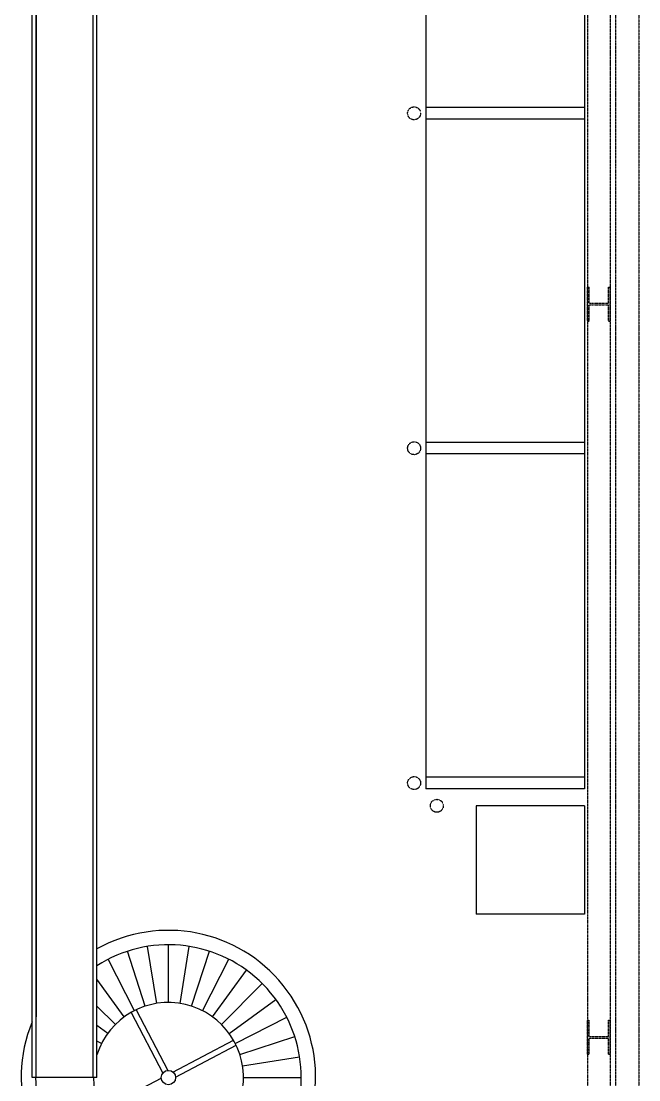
# Model space of a CAD drawing. Header units: millimetres. Extents: x -1732 to 458256, y -4349 to 130988.
# Drawn here: x 61408 to 66842, y 34407 to 43721 of the extents above; entities that cross this region are included whole.
import ezdxf

# ---------------------------------------------------------------- set-up
doc = ezdxf.new("R2010")
doc.units = ezdxf.units.MM
doc.header["$LTSCALE"] = 0.01
doc.header["$MEASUREMENT"] = 0
doc.linetypes.add('PHANTOM2', pattern=[31.75, 15.875, -3.175, 3.175, -3.175, 3.175, -3.175])
for name, color, linetype in [('F-E-EQP', 251, 'CONTINUOUS'), ('F-E-EQP-BIELO', 251, 'CONTINUOUS'), ('F-E-EQP-PH2', 251, 'PHANTOM2'), ('S-E-ACI', 251, 'PHANTOM2'), ('S-E-BET', 251, 'PHANTOM2')]:
    doc.layers.add(name, color=color, linetype=linetype)

msp = doc.modelspace()

# ---------------------------------------------------------------- linework, layer by layer
at = {"layer": 'F-E-EQP'}
for p, q in [((64967.16078, 45907.00394), (64967.16708, 36967.00394)), ((66364.16074, 45907.00394), (66364.16074, 36967.00394)), ((66364.16074, 42961.00394), (64967.16078, 42961.00394)), ((66364.16074, 42859.00394), (64967.16085, 42859.00394)), ((66364.16074, 40015.00394), (64967.16078, 40015.00394)), ((66364.16074, 39913.00394), (64967.16085, 39913.00394)), ((66364.16074, 37069.00394), (64967.16078, 37069.00394)), ((66364.16074, 36967.00394), (64967.16085, 36967.00394)), ((66364.16074, 36817.00394), (65411.16074, 36817.00394)), ((65411.16074, 36817.00394), (65411.16074, 35864.00394)), ((66364.16074, 36817.00394), (66364.16074, 35864.00394)), ((66364.16074, 35864.00394), (65411.16074, 35864.00394))]:
    msp.add_line(p, q, dxfattribs=at)
at = {"layer": 'F-E-EQP-BIELO'}
for p, q in [((62074.15801, 34427.13913), (62074.15801, 45070.04747)), ((61504.15801, 34427.13913), (61504.15801, 44971.14747)), ((61539.15801, 44971.14747), (61539.15801, 34960.23376)), ((61539.15801, 34427.13913), (61539.15801, 44971.14747)), ((62039.15801, 44971.14747), (62039.15801, 34960.23376)), ((62039.15801, 44971.14747), (62039.15801, 34427.13913)), ((62600.24868, 35079.40851), (62520.77998, 35581.15419)), ((62703.55801, 35087.53913), (62703.55801, 35595.53913)), ((62806.86733, 35079.40851), (62886.33603, 35581.15419)), ((62499.48318, 35055.21686), (62342.50255, 35538.35357)), ((62907.63283, 35055.21686), (63064.61346, 35538.35357)), ((62403.74268, 35015.55984), (62173.11551, 35468.19116)), ((63003.37333, 35015.55984), (63234.00051, 35468.19116)), ((63091.73139, 34961.41396), (63390.32629, 35372.39459)), ((62315.38462, 34961.41396), (62074.15801, 35293.43391)), ((63170.53132, 34894.11245), (63529.74157, 35253.3227)), ((63237.83283, 34815.31251), (63648.81346, 35113.90742)), ((62236.58469, 34894.11245), (62074.15801, 35056.53913)), ((62419.84969, 35024.01663), (62698.86424, 34490.09905)), ((62375.53573, 35000.85905), (62654.55029, 34466.94147)), ((63291.97871, 34726.95446), (63744.61003, 34957.58163)), ((62169.28318, 34815.31251), (62074.15801, 34884.425)), ((62115.1373, 34726.95446), (62074.15801, 34747.83445)), ((62743.36034, 34476.14685), (63277.27793, 34755.16141)), ((63331.63573, 34631.21396), (63814.77244, 34788.19459)), ((62766.51792, 34431.8329), (63300.43551, 34710.84745)), ((62075.48028, 34631.21396), (62074.15801, 34631.64359)), ((63355.82739, 34530.44845), (63857.57306, 34609.91716)), ((62074.15801, 34427.13913), (61504.15801, 34427.13913)), ((62106.68051, 34143.43081), (62640.59809, 34422.44537)), ((63363.95801, 34427.13913), (63871.95801, 34427.13913))]:
    msp.add_line(p, q, dxfattribs=at)
msp.add_circle((62703.55801, 34427.13913), 63.13464, dxfattribs=at)
for radius, start, end in [(1295.4, 157.803189462, 119.069690697), (1168.4, 180, 122.594191851), (660.4, 180, 162.375020619)]:
    msp.add_arc((62703.55801, 34427.13913), radius, start, end, dxfattribs=at)
at = {"layer": 'F-E-EQP-PH2'}
for p, q in [((66638.01678, 44992.00394), (66638.01678, 27919.00394)), ((66842.01678, 44992.00394), (66842.01678, 27919.00394))]:
    msp.add_line(p, q, dxfattribs=at)
for centre in [(64864.97358, 42910.00394), (64864.97358, 39964.00394), (64864.97358, 37018.00394), (65064.97358, 36818.00394)]:
    msp.add_circle(centre, 57, dxfattribs=at)
at = {"layer": 'S-E-ACI'}
for p, q in [((66389.16397, 41381.78049), (66404.16928, 41381.78049)), ((66389.16397, 41081.78414), (66389.16397, 41381.78049)), ((66404.16928, 41239.25296), (66404.16928, 41381.78049)), ((66574.15867, 41381.78042), (66589.16397, 41381.78042)), ((66574.15867, 41239.25289), (66574.15867, 41381.78042)), ((66589.16397, 41081.78407), (66589.16397, 41381.78042)), ((66404.16928, 41239.25296), (66574.15867, 41239.25289)), ((66404.16928, 41224.24766), (66574.15867, 41224.24759)), ((66404.16928, 41081.78414), (66404.16928, 41224.24766)), ((66574.15867, 41081.78407), (66574.15867, 41224.24759)), ((66389.16397, 41081.78414), (66404.16928, 41081.78414)), ((66574.15867, 41081.78407), (66589.16397, 41081.78407)), ((66389.1682, 34931.76674), (66404.1735, 34931.76674)), ((66389.1682, 34631.79782), (66389.1682, 34931.76674)), ((66404.1735, 34789.26664), (66404.1735, 34931.76674)), ((66574.16299, 34931.76671), (66589.1683, 34931.76671)), ((66574.16299, 34789.26661), (66574.16299, 34931.76671)), ((66589.1683, 34631.79779), (66589.1683, 34931.76671)), ((66404.1735, 34789.26664), (66574.16299, 34789.26661)), ((66404.1735, 34631.79782), (66404.1735, 34774.27048)), ((66404.1735, 34774.27048), (66574.16299, 34774.27045)), ((66574.16299, 34631.79779), (66574.16299, 34774.27045)), ((66389.1682, 34631.79782), (66404.1735, 34631.79782)), ((66574.16299, 34631.79779), (66589.1683, 34631.79779))]:
    msp.add_line(p, q, dxfattribs=at)
at = {"layer": 'S-E-BET'}
for p, q in [((66389.16074, 45907.00394), (66389.17232, 28631.7832)), ((66589.16074, 45907.00422), (66589.17232, 28631.7832))]:
    msp.add_line(p, q, dxfattribs=at)

doc.saveas('drawing.dxf')
